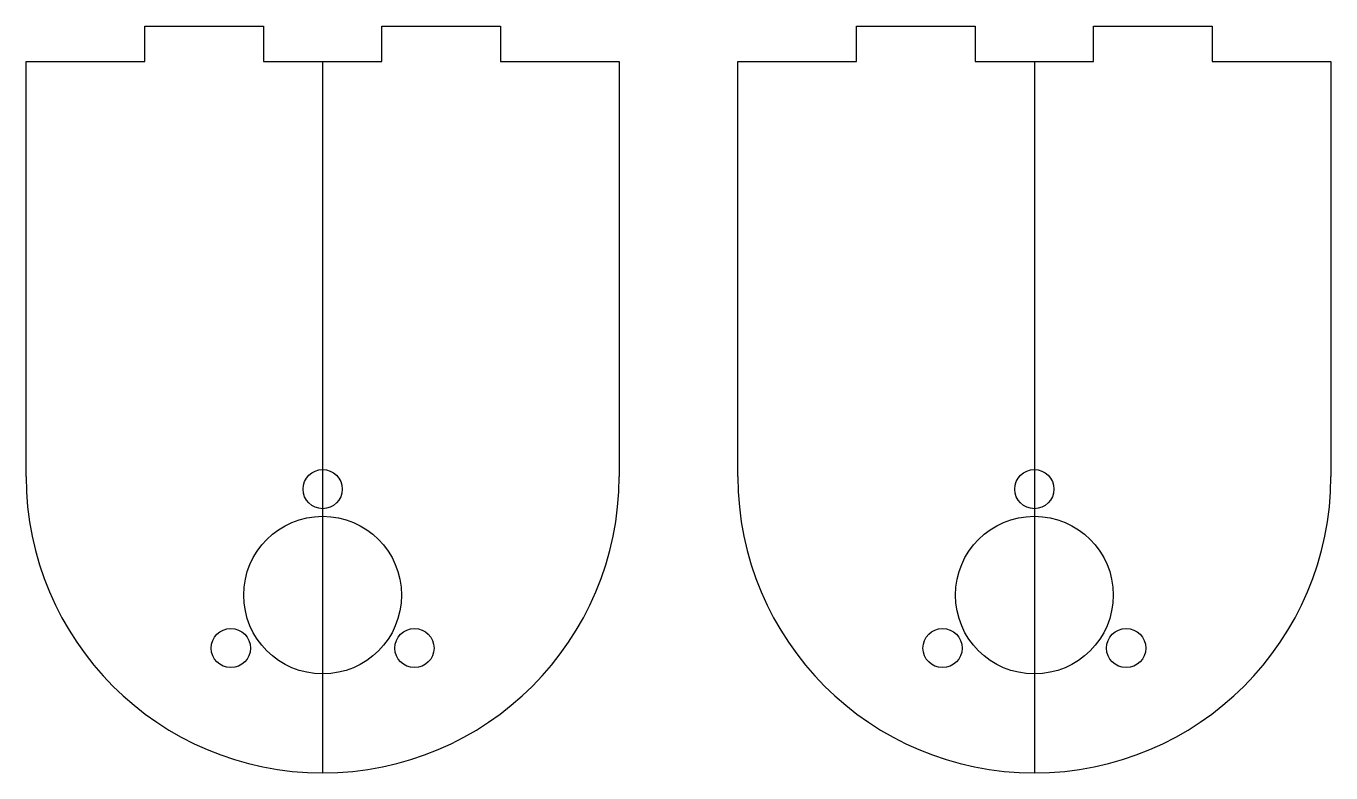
# Model space of a CAD drawing. Header units: millimetres. Extents: x 0 to 320, y 0 to 300.
# Drawn here: x 210 to 320, y 0 to 63 of the extents above; entities that cross this region are included whole.
import ezdxf

# ---------------------------------------------------------------- set-up
doc = ezdxf.new("R2010")
doc.units = ezdxf.units.MM
doc.header["$MEASUREMENT"] = 0
doc.layers.add('ARGOS_Chassis_V1 v2_Motor_Bracket_Left', color=7, linetype='Continuous')

msp = doc.modelspace()

# ---------------------------------------------------------------- linework, layer by layer
at = {"layer": 'ARGOS_Chassis_V1 v2_Motor_Bracket_Left'}
for p, q in [((220, 60), (220, 63)), ((220, 63), (230, 63)), ((230, 63), (230, 60)), ((240, 60), (240, 63)), ((240, 63), (250, 63)), ((250, 63), (250, 60)), ((280, 60), (280, 63)), ((280, 63), (290, 63)), ((290, 63), (290, 60)), ((300, 63), (310, 63)), ((300, 60), (300, 63)), ((310, 63), (310, 60)), ((210, 25), (210, 60)), ((210, 60), (220, 60)), ((230, 60), (235, 60)), ((235, 60), (240, 60)), ((235, 60), (235, 0)), ((250, 60), (260, 60)), ((260, 60), (260, 25)), ((270, 60), (280, 60)), ((270, 25), (270, 60)), ((290, 60), (295, 60)), ((295, 60), (295, 0)), ((295, 60), (300, 60)), ((310, 60), (320, 60)), ((320, 60), (320, 25))]:
    msp.add_line(p, q, dxfattribs=at)
for centre, radius in [((235, 23.94), 1.65), ((295, 23.94), 1.65), ((235, 15), 6.65), ((295, 15), 6.65), ((227.26, 10.53), 1.65), ((242.74, 10.53), 1.65), ((287.26, 10.53), 1.65), ((302.74, 10.53), 1.65)]:
    msp.add_circle(centre, radius, dxfattribs=at)
for centre in [(235, 25), (295, 25)]:
    msp.add_arc(centre, 25, 180, 360, dxfattribs=at)

doc.saveas('drawing.dxf')
